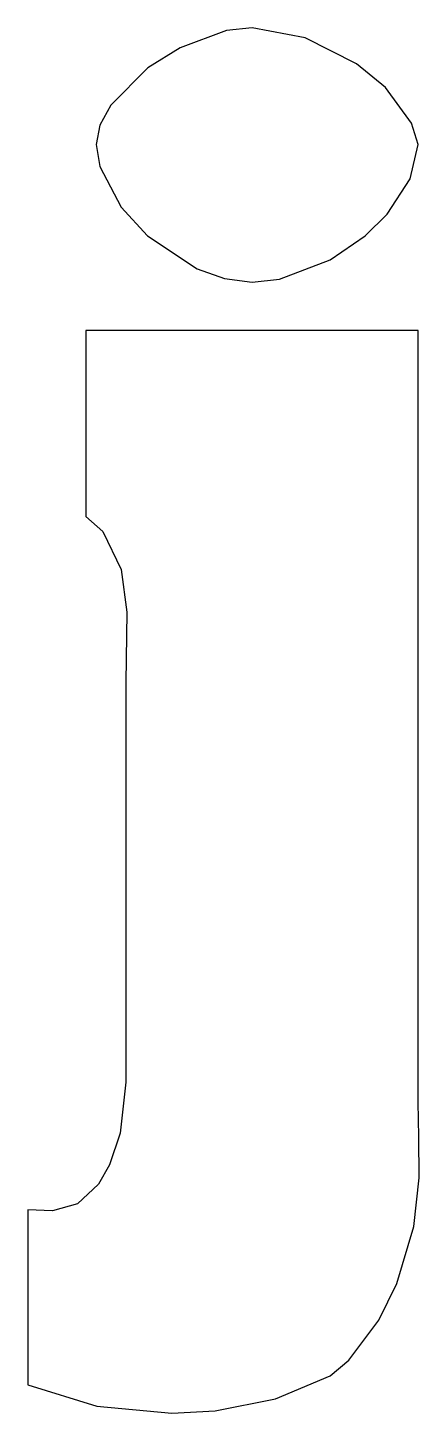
# Model space of a CAD drawing. Extents: x -0.05 to 0.31, y -0.28 to 1.02.
import ezdxf

# ---------------------------------------------------------------- set-up
doc = ezdxf.new("R2010")
doc.units = 0
doc.header["$MEASUREMENT"] = 0
doc.layers.get('0').update_dxf_attribs({"linetype": 'CONTINUOUS'})

msp = doc.modelspace()

# ---------------------------------------------------------------- linework, layer by layer
at = {"color": 0, "linetype": 'Continuous'}
for p, q in [((0.1322, 1.016), (0.0886, 1)), ((0.1565, 1.0188), (0.1322, 1.016)), ((0.2063, 1.0094), (0.1565, 1.0188)), ((0.2546, 0.9849), (0.2063, 1.0094)), ((0.0886, 1), (0.0583, 0.981)), ((0.0583, 0.981), (0.0234, 0.9459)), ((0.2818, 0.9627), (0.2546, 0.9849)), ((0.3064, 0.929), (0.2818, 0.9627)), ((0.0234, 0.9459), (0.0133, 0.9272)), ((0.0133, 0.9272), (0.0097, 0.9089)), ((0.3125, 0.9089), (0.3064, 0.929)), ((0.0097, 0.9089), (0.0131, 0.8882)), ((0.3049, 0.8769), (0.3125, 0.9089)), ((0.0131, 0.8882), (0.0334, 0.8501)), ((0.2834, 0.8435), (0.3049, 0.8769)), ((0.0334, 0.8501), (0.0579, 0.8233)), ((0.2628, 0.8231), (0.2834, 0.8435)), ((0.0579, 0.8233), (0.1046, 0.7921)), ((0.2299, 0.8006), (0.2628, 0.8231)), ((0.1821, 0.7826), (0.2299, 0.8006)), ((0.1046, 0.7921), (0.1304, 0.783)), ((0.1304, 0.783), (0.1565, 0.7797)), ((0.1565, 0.7797), (0.1821, 0.7826)), ((0, 0.7342), (0, 0.5595)), ((0.3125, 0.7342), (0, 0.7342)), ((0.3125, 0.0091), (0.3125, 0.7342)), ((0, 0.5595), (0.016, 0.5453)), ((0.016, 0.5453), (0.0333, 0.5097)), ((0.0333, 0.5097), (0.0387, 0.4695)), ((0.0387, 0.4695), (0.0376, 0.4035)), ((0.0376, 0.4035), (0.0376, 0.0279)), ((0.0376, 0.0279), (0.0324, -0.0201)), ((0.3132, -0.0237), (0.3125, 0.0091)), ((0.0324, -0.0201), (0.0224, -0.05)), ((0.3136, -0.062), (0.3132, -0.0237)), ((0.0224, -0.05), (0.012, -0.0681)), ((0.3086, -0.1079), (0.3136, -0.062)), ((0.012, -0.0681), (-0.0077, -0.0867)), ((-0.0077, -0.0867), (-0.0313, -0.0933)), ((-0.0313, -0.0933), (-0.0546, -0.0922)), ((-0.0546, -0.0922), (-0.0546, -0.2567)), ((0.2924, -0.1615), (0.3086, -0.1079)), ((0.2754, -0.196), (0.2924, -0.1615)), ((0.2473, -0.2336), (0.2754, -0.196)), ((0.2299, -0.2482), (0.2473, -0.2336)), ((-0.0546, -0.2567), (0.0105, -0.2767)), ((0.1783, -0.2697), (0.2299, -0.2482)), ((0.1215, -0.2812), (0.1783, -0.2697)), ((0.0105, -0.2767), (0.0808, -0.2834)), ((0.0808, -0.2834), (0.1215, -0.2812))]:
    msp.add_line(p, q, dxfattribs=at)

doc.saveas('drawing.dxf')
